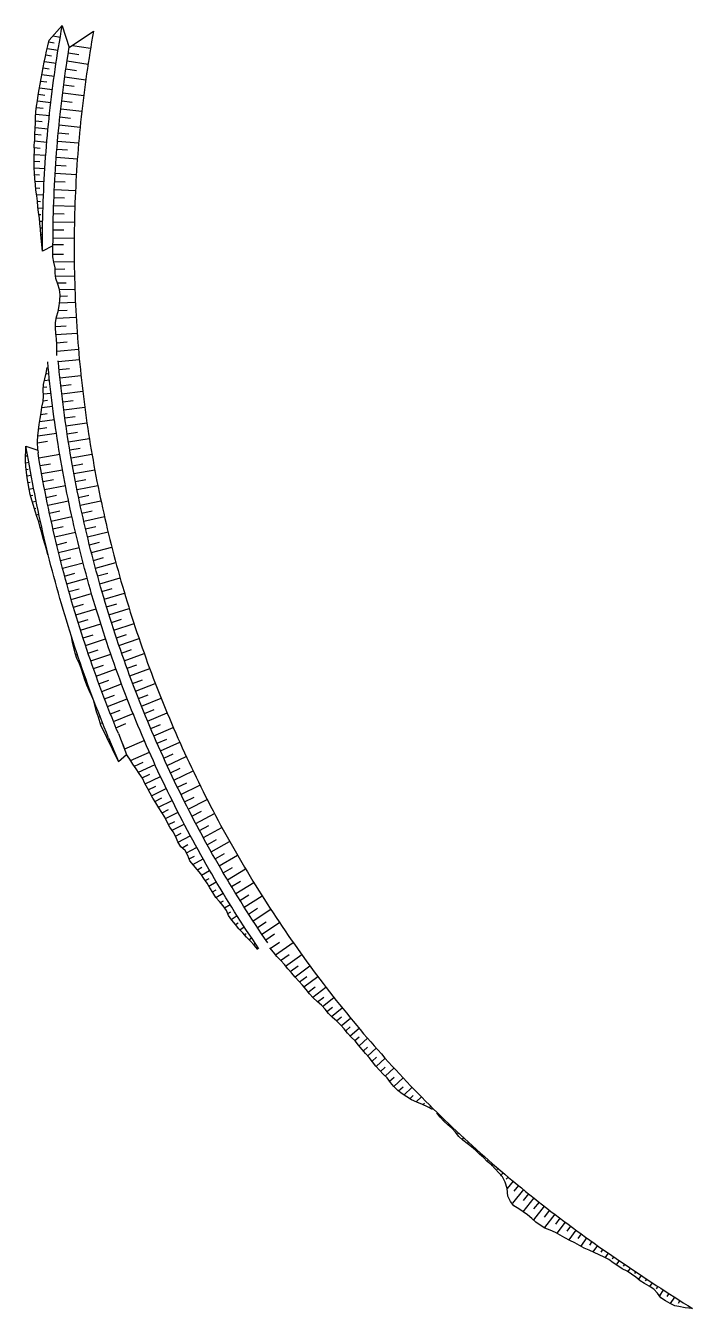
# Model space of a CAD drawing. Header units: metres. Extents: x 288738 to 324331, y 7399322 to 7465117.
# Drawn here: x 321218.5 to 321470.4, y 7403071.9 to 7403556.4 of the extents above; entities that cross this region are included whole.
import ezdxf

# ---------------------------------------------------------------- set-up
doc = ezdxf.new("R2010")
doc.units = ezdxf.units.M
doc.header["$LTSCALE"] = 10
for name, color, linetype in [('F-HZ-ATERRO-TALUDE', 110, 'Continuous'), ('F-HZ-PIANO-CORTE', 10, 'Continuous'), ('F-HZ-TALUDE', 2, 'Continuous')]:
    doc.layers.add(name, color=color, linetype=linetype)

msp = doc.modelspace()

# ---------------------------------------------------------------- linework, layer by layer
at = {"layer": 'F-HZ-ATERRO-TALUDE', "linetype": 'Continuous', "lineweight": -3}
for p, q in [((321376.628, 7403143.208), (321376.305, 7403142.874)), ((321378.429, 7403141.474), (321378.255, 7403141.292)), ((321380.242, 7403139.753), (321379.817, 7403139.303)), ((321382.062, 7403138.04), (321381.797, 7403137.756)), ((321383.894, 7403136.338), (321383.379, 7403135.781)), ((321385.733, 7403134.645), (321385.519, 7403134.411)), ((321387.583, 7403132.964), (321387.203, 7403132.543)), ((321389.441, 7403131.291), (321389.261, 7403131.089)), ((321391.309, 7403129.629), (321390.928, 7403129.198)), ((321393.185, 7403127.977), (321392.968, 7403127.729)), ((321395.071, 7403126.335), (321394.545, 7403125.728)), ((321396.965, 7403124.704), (321396.638, 7403124.322)), ((321398.868, 7403123.082), (321397.927, 7403121.971)), ((321400.779, 7403121.471), (321400.078, 7403120.634)), ((321402.701, 7403119.872), (321400.416, 7403117.114)), ((321406.568, 7403116.703), (321402.41, 7403111.573)), ((321404.631, 7403118.283), (321402.902, 7403116.173)), ((321408.515, 7403115.135), (321406.437, 7403112.544)), ((321410.468, 7403113.574), (321406.327, 7403108.356)), ((321414.4, 7403110.485), (321410.331, 7403105.251)), ((321412.432, 7403112.026), (321410.378, 7403109.412)), ((321416.379, 7403108.957), (321414.366, 7403106.342)), ((321418.362, 7403107.435), (321414.486, 7403102.35)), ((321420.355, 7403105.926), (321418.617, 7403103.623)), ((321422.353, 7403104.423), (321419.221, 7403100.233)), ((321424.36, 7403102.933), (321422.898, 7403100.959)), ((321426.371, 7403101.447), (321423.66, 7403097.752)), ((321428.392, 7403099.975), (321427.152, 7403098.27)), ((321430.415, 7403098.507), (321428.177, 7403095.4)), ((321432.449, 7403097.053), (321431.471, 7403095.683)), ((321434.485, 7403095.602), (321432.801, 7403093.223)), ((321436.53, 7403094.165), (321435.812, 7403093.141)), ((321438.578, 7403092.731), (321437.357, 7403090.975)), ((321440.635, 7403091.31), (321440.057, 7403090.472)), ((321442.693, 7403089.891), (321441.609, 7403088.306)), ((321444.761, 7403088.487), (321444.279, 7403087.776)), ((321446.83, 7403087.083), (321445.965, 7403085.799)), ((321448.909, 7403085.694), (321448.449, 7403085.006)), ((321450.988, 7403084.305), (321450.021, 7403082.848)), ((321453.076, 7403082.93), (321452.6, 7403082.208)), ((321455.164, 7403081.556), (321454.212, 7403080.1)), ((321457.261, 7403080.195), (321456.661, 7403079.271)), ((321459.358, 7403078.834), (321457.92, 7403076.603)), ((321461.464, 7403077.487), (321460.716, 7403076.318)), ((321463.57, 7403076.139), (321462.019, 7403073.7)), ((321465.683, 7403074.804), (321464.96, 7403073.658))]:
    msp.add_line(p, q, dxfattribs=at)
at = {"layer": 'F-HZ-PIANO-CORTE'}
for p, q in [((321228.918, 7403552.54), (321231.57, 7403552.086)), ((321226.679, 7403547.806), (321230.752, 7403547.153)), ((321227.265, 7403550.266), (321229.21, 7403549.943)), ((321234.636, 7403546.107), (321238.586, 7403545.477)), ((321236.23, 7403548.936), (321243.018, 7403547.808)), ((321225.595, 7403542.869), (321229.986, 7403542.212)), ((321226.102, 7403545.344), (321228.233, 7403545.014)), ((321234.165, 7403543.091), (321242.073, 7403541.883)), ((321224.6, 7403537.911), (321229.273, 7403537.263)), ((321225.075, 7403540.394), (321227.349, 7403540.066)), ((321233.282, 7403537.051), (321241.205, 7403535.946)), ((321233.714, 7403540.073), (321237.672, 7403539.494)), ((321223.705, 7403532.934), (321228.613, 7403532.307)), ((321224.143, 7403535.425), (321226.54, 7403535.105)), ((321232.871, 7403534.026), (321236.836, 7403533.5)), ((321222.918, 7403527.94), (321228.005, 7403527.344)), ((321223.292, 7403530.44), (321225.797, 7403530.133)), ((321232.107, 7403527.97), (321236.079, 7403527.495)), ((321232.478, 7403530.999), (321240.416, 7403529.999)), ((321222.291, 7403522.923), (321227.451, 7403522.375)), ((321222.552, 7403525.438), (321225.136, 7403525.149)), ((321231.423, 7403521.903), (321235.401, 7403521.481)), ((321231.754, 7403524.938), (321239.704, 7403524.041)), ((321222.08, 7403517.865), (321226.948, 7403517.4)), ((321222.189, 7403520.393), (321224.691, 7403520.141)), ((321231.11, 7403518.867), (321239.071, 7403518.074)), ((321221.866, 7403512.813), (321226.499, 7403512.421)), ((321221.956, 7403515.34), (321224.336, 7403515.126)), ((321230.545, 7403512.789), (321238.515, 7403512.1)), ((321230.818, 7403515.829), (321234.801, 7403515.458)), ((321221.756, 7403510.29), (321224.026, 7403510.109)), ((321221.761, 7403507.758), (321226.103, 7403507.436)), ((321230.293, 7403509.747), (321234.28, 7403509.429)), ((321221.716, 7403502.705), (321225.759, 7403502.448)), ((321221.722, 7403505.232), (321223.823, 7403505.087)), ((321229.847, 7403503.658), (321233.839, 7403503.392)), ((321230.06, 7403506.703), (321238.039, 7403506.119)), ((321221.862, 7403500.17), (321223.735, 7403500.062)), ((321222.089, 7403497.635), (321225.47, 7403497.457)), ((321229.482, 7403497.564), (321233.476, 7403497.351)), ((321229.654, 7403500.612), (321237.64, 7403500.133)), ((321222.334, 7403495.102), (321223.84, 7403495.031)), ((321229.329, 7403494.516), (321237.32, 7403494.141)), ((321222.601, 7403492.573), (321225.233, 7403492.462)), ((321222.973, 7403490.044), (321224.053, 7403490.004)), ((321229.083, 7403488.416), (321237.078, 7403488.146)), ((321229.196, 7403491.466), (321233.192, 7403491.305)), ((321223.191, 7403487.524), (321225.049, 7403487.466)), ((321223.479, 7403485.006), (321224.228, 7403484.986)), ((321228.989, 7403485.365), (321232.988, 7403485.256)), ((321223.798, 7403482.491), (321224.919, 7403482.467)), ((321224.04, 7403479.981), (321224.457, 7403479.974)), ((321228.863, 7403479.262), (321232.863, 7403479.205)), ((321228.917, 7403482.314), (321236.915, 7403482.148)), ((321224.279, 7403477.474), (321224.841, 7403477.468)), ((321228.818, 7403473.666), (321232.818, 7403473.658)), ((321228.831, 7403476.21), (321236.831, 7403476.149)), ((321228.697, 7403470.089), (321232.761, 7403470.112)), ((321229.154, 7403467.158), (321236.849, 7403467.249)), ((321229.592, 7403464.436), (321233.241, 7403464.5)), ((321229.789, 7403461.712), (321236.945, 7403461.881)), ((321230.507, 7403459.193), (321233.759, 7403459.288)), ((321231.252, 7403456.682), (321237.089, 7403456.883)), ((321231.541, 7403454.16), (321234.362, 7403454.272)), ((321231.303, 7403451.615), (321237.29, 7403451.887)), ((321230.096, 7403445.841), (321237.579, 7403446.273)), ((321230.811, 7403448.739), (321234.118, 7403448.909)), ((321229.8, 7403442.747), (321233.782, 7403443.003)), ((321229.936, 7403439.677), (321237.967, 7403440.247)), ((321230.202, 7403436.581), (321234.198, 7403436.891)), ((321230.324, 7403433.472), (321238.44, 7403434.157)), ((321230.825, 7403429.469), (321238.79, 7403430.21)), ((321226.191, 7403424.927), (321226.714, 7403424.981)), ((321231.118, 7403426.43), (321235.098, 7403426.827)), ((321225.622, 7403422.346), (321227.498, 7403422.548)), ((321231.43, 7403423.394), (321239.385, 7403424.24)), ((321231.764, 7403420.36), (321235.738, 7403420.809)), ((321225.188, 7403419.772), (321226.48, 7403419.917)), ((321225.19, 7403417.241), (321228.058, 7403417.579)), ((321232.115, 7403417.328), (321240.059, 7403418.278)), ((321224.581, 7403412.09), (321228.67, 7403412.617)), ((321225.078, 7403414.692), (321226.718, 7403414.895)), ((321232.489, 7403414.298), (321236.457, 7403414.799)), ((321232.88, 7403411.271), (321240.81, 7403412.325)), ((321223.794, 7403406.887), (321229.336, 7403407.661)), ((321224.233, 7403409.499), (321226.615, 7403409.819)), ((321233.293, 7403408.247), (321237.254, 7403408.8)), ((321233.724, 7403405.225), (321241.64, 7403406.383)), ((321223.125, 7403401.375), (321230.095, 7403402.429)), ((321223.395, 7403404.126), (321226.552, 7403404.585)), ((321234.176, 7403402.206), (321238.13, 7403402.811)), ((321222.961, 7403398.781), (321226.719, 7403399.37)), ((321234.647, 7403399.191), (321242.547, 7403400.452)), ((321235.139, 7403396.178), (321239.085, 7403396.835)), ((321218.532, 7403391.291), (321219.703, 7403391.491)), ((321218.623, 7403393.846), (321218.956, 7403393.901)), ((321223.474, 7403393.179), (321231.362, 7403394.509)), ((321235.649, 7403393.169), (321243.532, 7403394.533)), ((321218.727, 7403388.781), (321219.429, 7403388.904)), ((321219, 7403386.282), (321220.571, 7403386.567)), ((321223.991, 7403390.172), (321227.931, 7403390.862)), ((321224.527, 7403387.169), (321232.398, 7403388.599)), ((321236.18, 7403390.163), (321240.117, 7403390.871)), ((321236.73, 7403387.16), (321244.594, 7403388.628)), ((321219.348, 7403383.795), (321220.186, 7403383.952)), ((321219.846, 7403381.336), (321221.488, 7403381.652)), ((321225.082, 7403384.168), (321229.013, 7403384.909)), ((321225.657, 7403381.172), (321233.509, 7403382.703)), ((321237.3, 7403384.162), (321241.227, 7403384.921)), ((321237.89, 7403381.167), (321245.734, 7403382.737)), ((321220.325, 7403378.874), (321221.146, 7403379.036)), ((321221.022, 7403376.455), (321222.459, 7403376.747)), ((321226.249, 7403378.179), (321230.17, 7403378.97)), ((321226.863, 7403375.19), (321234.695, 7403376.822)), ((321238.498, 7403378.176), (321242.415, 7403378.987)), ((321239.127, 7403375.189), (321246.95, 7403376.862)), ((321221.756, 7403374.047), (321222.359, 7403374.173)), ((321222.552, 7403371.654), (321223.479, 7403371.852)), ((321227.494, 7403372.205), (321231.404, 7403373.046)), ((321239.775, 7403372.206), (321243.681, 7403373.068)), ((321223.326, 7403369.259), (321223.667, 7403369.334)), ((321223.989, 7403366.842), (321224.549, 7403366.968)), ((321228.145, 7403369.225), (321235.955, 7403370.956)), ((321228.814, 7403366.248), (321232.714, 7403367.138)), ((321240.443, 7403369.228), (321248.244, 7403371.003)), ((321241.13, 7403366.254), (321245.024, 7403367.167)), ((321224.732, 7403364.445), (321224.918, 7403364.488)), ((321225.332, 7403362.016), (321225.672, 7403362.096)), ((321229.503, 7403363.276), (321237.291, 7403365.106)), ((321241.837, 7403363.284), (321249.614, 7403365.162)), ((321226.028, 7403359.61), (321226.14, 7403359.637)), ((321226.725, 7403357.206), (321226.844, 7403357.235)), ((321230.211, 7403360.308), (321234.099, 7403361.248)), ((321230.937, 7403357.344), (321238.701, 7403359.274)), ((321242.562, 7403360.319), (321246.444, 7403361.283)), ((321243.309, 7403357.36), (321251.06, 7403359.339)), ((321231.683, 7403354.386), (321235.559, 7403355.376)), ((321232.446, 7403351.432), (321240.185, 7403353.461)), ((321244.073, 7403354.404), (321247.942, 7403355.419)), ((321244.858, 7403351.455), (321252.582, 7403353.535)), ((321233.23, 7403348.483), (321237.093, 7403349.522)), ((321234.032, 7403345.54), (321241.744, 7403347.667)), ((321245.66, 7403348.51), (321249.516, 7403349.575)), ((321246.484, 7403345.571), (321254.181, 7403347.752)), ((321234.853, 7403342.601), (321238.702, 7403343.689)), ((321247.325, 7403342.636), (321251.167, 7403343.752)), ((321235.692, 7403339.668), (321243.377, 7403341.893)), ((321236.55, 7403336.74), (321240.385, 7403337.877)), ((321248.187, 7403339.708), (321255.855, 7403341.99)), ((321249.067, 7403336.785), (321252.893, 7403337.952)), ((321237.427, 7403333.818), (321245.083, 7403336.141)), ((321249.967, 7403333.869), (321257.604, 7403336.251)), ((321238.322, 7403330.901), (321242.142, 7403332.087)), ((321239.237, 7403327.99), (321246.862, 7403330.411)), ((321250.885, 7403330.958), (321254.696, 7403332.174)), ((321251.823, 7403328.053), (321259.428, 7403330.535)), ((321236.168, 7403323.496), (321236.449, 7403323.587)), ((321240.169, 7403325.085), (321243.973, 7403326.32)), ((321241.12, 7403322.186), (321248.714, 7403324.704)), ((321252.779, 7403325.154), (321256.574, 7403326.42)), ((321253.755, 7403322.262), (321261.327, 7403324.844)), ((321236.75, 7403321.053), (321236.99, 7403321.132)), ((321237.412, 7403318.635), (321238.021, 7403318.84)), ((321242.09, 7403319.293), (321245.878, 7403320.576)), ((321243.078, 7403316.406), (321250.638, 7403319.021)), ((321254.749, 7403319.376), (321258.527, 7403320.692)), ((321255.762, 7403316.497), (321263.3, 7403319.177)), ((321238.326, 7403316.302), (321238.576, 7403316.388)), ((321239.322, 7403313.999), (321239.641, 7403314.11)), ((321244.084, 7403313.526), (321247.856, 7403314.858)), ((321256.795, 7403313.624), (321260.555, 7403314.989)), ((321257.845, 7403310.758), (321265.347, 7403313.537)), ((321240.094, 7403311.619), (321240.282, 7403311.685)), ((321240.868, 7403309.238), (321241.309, 7403309.397)), ((321245.108, 7403310.652), (321252.635, 7403313.363)), ((321246.152, 7403307.785), (321249.907, 7403309.165)), ((321258.916, 7403307.9), (321262.657, 7403309.314)), ((321241.773, 7403306.904), (321241.967, 7403306.975)), ((321242.75, 7403304.598), (321243.028, 7403304.701)), ((321247.213, 7403304.924), (321254.704, 7403307.731)), ((321260.003, 7403305.048), (321267.468, 7403307.925)), ((321243.818, 7403302.327), (321243.861, 7403302.344)), ((321244.604, 7403299.951), (321244.794, 7403300.024)), ((321248.293, 7403302.071), (321252.03, 7403303.498)), ((321249.391, 7403299.224), (321256.846, 7403302.126)), ((321261.111, 7403302.204), (321264.834, 7403303.667)), ((321262.236, 7403299.366), (321269.662, 7403302.34)), ((321245.161, 7403297.484), (321245.428, 7403297.588)), ((321245.988, 7403295.119), (321246.608, 7403295.364)), ((321250.507, 7403296.385), (321254.225, 7403297.859)), ((321251.641, 7403293.552), (321259.058, 7403296.549)), ((321263.381, 7403296.537), (321267.084, 7403298.048)), ((321264.543, 7403293.714), (321271.93, 7403296.785)), ((321247.166, 7403292.894), (321247.35, 7403292.968)), ((321252.599, 7403291.197), (321256.3, 7403292.716)), ((321265.725, 7403290.9), (321269.408, 7403292.46)), ((321266.924, 7403288.093), (321274.27, 7403291.261)), ((321256.012, 7403283.09), (321255.174, 7403285.042)), ((321255.952, 7403283.23), (321263.298, 7403286.399)), ((321268.142, 7403285.294), (321271.805, 7403286.902)), ((321269.378, 7403282.503), (321276.682, 7403285.767)), ((321252.34, 7403281.504), (321251.495, 7403283.473)), ((321258.119, 7403278.837), (321265.227, 7403281.991)), ((321270.633, 7403279.72), (321274.274, 7403281.376)), ((321271.905, 7403276.946), (321279.166, 7403280.305)), ((321259.579, 7403276.602), (321262.932, 7403278.113)), ((321261.067, 7403274.386), (321267.358, 7403277.261)), ((321273.196, 7403274.18), (321276.815, 7403275.883)), ((321274.505, 7403271.423), (321281.721, 7403274.877)), ((321262.489, 7403272.249), (321265.446, 7403273.619)), ((321263.588, 7403269.965), (321269.46, 7403272.724)), ((321275.831, 7403268.674), (321279.428, 7403270.424)), ((321264.794, 7403267.732), (321267.662, 7403269.098)), ((321266.021, 7403265.511), (321271.611, 7403268.211)), ((321277.177, 7403265.934), (321284.347, 7403269.482)), ((321278.539, 7403263.202), (321282.112, 7403265)), ((321267.292, 7403263.313), (321269.998, 7403264.638)), ((321268.673, 7403261.171), (321273.809, 7403263.72)), ((321270.081, 7403259.047), (321272.503, 7403260.265)), ((321279.92, 7403260.48), (321287.043, 7403264.122)), ((321271.35, 7403256.856), (321276.055, 7403259.253)), ((321272.452, 7403254.579), (321274.824, 7403255.804)), ((321281.318, 7403257.767), (321284.867, 7403259.611)), ((321282.735, 7403255.063), (321289.809, 7403258.798)), ((321273.807, 7403252.435), (321278.349, 7403254.81)), ((321275.048, 7403250.232), (321277.281, 7403251.415)), ((321284.168, 7403252.368), (321287.693, 7403254.258)), ((321285.62, 7403249.683), (321292.645, 7403253.51)), ((321276.109, 7403247.934), (321280.689, 7403250.391)), ((321277.571, 7403245.852), (321279.724, 7403247.022)), ((321279.275, 7403243.906), (321283.077, 7403245.999)), ((321287.088, 7403247.007), (321290.588, 7403248.944)), ((321288.576, 7403244.342), (321295.55, 7403248.26)), ((321280.312, 7403241.596), (321282.3, 7403242.704)), ((321281.679, 7403239.468), (321285.511, 7403241.631)), ((321290.079, 7403241.685), (321293.553, 7403243.667)), ((321291.601, 7403239.039), (321298.523, 7403243.049)), ((321283.408, 7403237.55), (321285.076, 7403238.503)), ((321284.949, 7403235.53), (321287.991, 7403237.29)), ((321293.139, 7403236.403), (321296.587, 7403238.43)), ((321294.695, 7403233.777), (321301.564, 7403237.877)), ((321286.371, 7403233.444), (321287.81, 7403234.287)), ((321287.697, 7403231.303), (321290.518, 7403232.975)), ((321296.268, 7403231.161), (321299.689, 7403233.233)), ((321297.858, 7403228.555), (321304.673, 7403232.745)), ((321289.025, 7403229.164), (321290.412, 7403229.996)), ((321290.39, 7403227.048), (321293.089, 7403228.687)), ((321299.465, 7403225.96), (321302.859, 7403228.077)), ((321301.089, 7403223.376), (321307.849, 7403227.654)), ((321292.049, 7403225.114), (321293.221, 7403225.834)), ((321293.644, 7403223.144), (321295.708, 7403224.427)), ((321294.874, 7403220.949), (321295.954, 7403221.628)), ((321302.73, 7403220.802), (321306.096, 7403222.964)), ((321304.388, 7403218.239), (321311.091, 7403222.606)), ((321296.179, 7403218.8), (321298.37, 7403220.195)), ((321297.784, 7403216.844), (321298.751, 7403217.467)), ((321306.062, 7403215.687), (321309.4, 7403217.892)), ((321307.753, 7403213.146), (321314.398, 7403217.6)), ((321299.398, 7403214.897), (321301.078, 7403215.992)), ((321301.089, 7403213.005), (321301.769, 7403213.453)), ((321302.787, 7403211.122), (321303.83, 7403211.818)), ((321309.176, 7403211.037), (321312.486, 7403213.282)), ((321304.566, 7403209.298), (321304.894, 7403209.52)), ((321310.914, 7403207.808), (321314.366, 7403210.189)), ((321312.903, 7403205.416), (321319.556, 7403210.07)), ((321314.828, 7403203.275), (321318, 7403205.524)), ((321316.72, 7403201.117), (321322.805, 7403205.486)), ((321318.462, 7403199.083), (321321.403, 7403201.219)), ((321320.249, 7403197.084), (321325.893, 7403201.235)), ((321321.943, 7403195.181), (321324.662, 7403197.203)), ((321323.642, 7403193.284), (321328.878, 7403197.224)), ((321325.253, 7403191.323), (321327.82, 7403193.277)), ((321326.926, 7403189.412), (321331.905, 7403193.245)), ((321328.728, 7403187.603), (321331.082, 7403189.435)), ((321330.682, 7403185.919), (321334.977, 7403189.299)), ((321332.325, 7403183.992), (321334.427, 7403185.666)), ((321334.031, 7403182.119), (321338.091, 7403185.387)), ((321335.978, 7403180.444), (321337.821, 7403181.944)), ((321337.728, 7403178.613), (321341.248, 7403181.51)), ((321339.392, 7403176.712), (321341.117, 7403178.148)), ((321341.031, 7403174.793), (321344.447, 7403177.667)), ((321342.806, 7403172.988), (321344.434, 7403174.373)), ((321344.45, 7403171.074), (321347.687, 7403173.859)), ((321346.067, 7403169.136), (321347.695, 7403170.553)), ((321347.724, 7403167.233), (321350.969, 7403170.087)), ((321349.34, 7403165.293), (321350.982, 7403166.754)), ((321350.856, 7403163.262), (321354.291, 7403166.351)), ((321352.549, 7403161.388), (321354.259, 7403162.943)), ((321354.323, 7403159.589), (321357.655, 7403162.652)), ((321355.973, 7403157.676), (321357.663, 7403159.246)), ((321357.559, 7403155.701), (321361.058, 7403158.988)), ((321359.397, 7403153.962), (321361.086, 7403155.567)), ((321361.425, 7403152.409), (321364.502, 7403155.364)), ((321363.646, 7403151.048), (321364.942, 7403152.307)), ((321366.006, 7403149.834), (321367.984, 7403151.776)), ((321368.572, 7403148.836), (321369.156, 7403149.416)), ((321370.964, 7403147.683), (321371.506, 7403148.227))]:
    msp.add_line(p, q, dxfattribs=at)
at = {"layer": 'F-HZ-TALUDE'}
msp.add_line((321232.323, 7403556.366), (321234.955, 7403548.081), dxfattribs=at)
at = {"layer": 'F-HZ-TALUDE', "linetype": 'Continuous', "lineweight": 30}
for points in [[(321224.82, 7403471.191), (321224.284, 7403477.417), (321224.083, 7403479.513), (321223.89, 7403481.61), (321223.671, 7403483.709), (321223.359, 7403485.814), (321223.152, 7403487.919), (321222.976, 7403490.025), (321222.658, 7403492.139), (321222.382, 7403494.254), (321222.262, 7403496.365), (321221.973, 7403498.488), (321221.834, 7403500.605), (321221.715, 7403502.723), (321221.714, 7403504.836), (321221.755, 7403506.946), (321221.771, 7403509.06), (321221.746, 7403511.178), (321221.901, 7403513.283), (321221.957, 7403515.397), (321222.061, 7403517.507), (321222.173, 7403519.618), (321222.217, 7403521.736), (321222.348, 7403523.846), (321222.616, 7403525.942), (321222.932, 7403528.033), (321223.24, 7403530.123), (321223.582, 7403532.208), (321223.935, 7403534.292), (321224.317, 7403536.371), (321224.699, 7403538.449), (321225.1, 7403540.523), (321225.542, 7403542.591), (321225.942, 7403544.663), (321226.426, 7403546.722), (321226.905, 7403548.78), (321227.402, 7403550.833), (321232.325, 7403556.373)], [(321224.817, 7403473.233), (321224.824, 7403475.322), (321224.84, 7403477.412), (321224.866, 7403479.501), (321224.901, 7403481.59), (321224.945, 7403483.68), (321224.998, 7403485.768), (321225.061, 7403487.857), (321225.133, 7403489.945), (321225.215, 7403492.033), (321225.305, 7403494.121), (321225.405, 7403496.208), (321225.514, 7403498.295), (321225.633, 7403500.381), (321225.761, 7403502.466), (321225.898, 7403504.552), (321226.044, 7403506.636), (321226.199, 7403508.72), (321226.364, 7403510.803), (321226.538, 7403512.885), (321226.721, 7403514.967), (321226.914, 7403517.047), (321227.116, 7403519.127), (321227.327, 7403521.206), (321227.547, 7403523.284), (321227.777, 7403525.361), (321228.015, 7403527.436), (321228.263, 7403529.511), (321228.52, 7403531.585), (321228.787, 7403533.657), (321229.062, 7403535.729), (321229.347, 7403537.799), (321229.641, 7403539.867), (321229.944, 7403541.935), (321230.257, 7403544.001), (321230.578, 7403546.066), (321230.909, 7403548.129), (321231.249, 7403550.191), (321231.598, 7403552.251), (321231.956, 7403554.309), (321232.323, 7403556.366), (321232.325, 7403556.373)], [(321244.133, 7403554.237), (321244.132, 7403554.231), (321243.774, 7403552.226), (321243.425, 7403550.22), (321243.085, 7403548.212), (321242.753, 7403546.203), (321242.431, 7403544.193), (321242.118, 7403542.181), (321241.813, 7403540.167), (321241.518, 7403538.153), (321241.231, 7403536.137), (321240.954, 7403534.12), (321240.685, 7403532.101), (321240.426, 7403530.082), (321240.175, 7403528.061), (321239.934, 7403526.039), (321239.701, 7403524.016), (321239.477, 7403521.992), (321239.263, 7403519.967), (321239.057, 7403517.942), (321238.86, 7403515.915), (321238.673, 7403513.887), (321238.494, 7403511.859), (321238.325, 7403509.83), (321238.164, 7403507.8), (321238.012, 7403505.769), (321237.87, 7403503.738), (321237.736, 7403501.706), (321237.612, 7403499.674), (321237.497, 7403497.641), (321237.39, 7403495.608), (321237.293, 7403493.574), (321237.204, 7403491.539), (321237.125, 7403489.505), (321237.055, 7403487.47), (321236.994, 7403485.434), (321236.942, 7403483.399), (321236.899, 7403481.363), (321236.864, 7403479.327), (321236.84, 7403477.291), (321236.824, 7403475.255), (321236.817, 7403473.219), (321236.819, 7403471.183), (321236.83, 7403469.146), (321236.85, 7403467.11), (321236.88, 7403465.074), (321236.918, 7403463.039), (321236.965, 7403461.003), (321237.022, 7403458.967), (321237.087, 7403456.932), (321237.162, 7403454.897), (321237.245, 7403452.863), (321237.338, 7403450.829), (321237.44, 7403448.795), (321237.55, 7403446.762), (321237.67, 7403444.729), (321237.799, 7403442.697), (321237.937, 7403440.666), (321238.083, 7403438.635), (321238.239, 7403436.604), (321238.404, 7403434.575), (321238.578, 7403432.546), (321238.761, 7403430.518), (321238.953, 7403428.491), (321239.154, 7403426.465), (321239.364, 7403424.439), (321239.583, 7403422.415), (321239.811, 7403420.392), (321240.048, 7403418.369), (321240.293, 7403416.348), (321240.548, 7403414.328), (321240.812, 7403412.309), (321241.085, 7403410.291), (321241.367, 7403408.274), (321241.658, 7403406.259), (321241.957, 7403404.245), (321242.266, 7403402.232), (321242.583, 7403400.221), (321242.91, 7403398.211), (321243.245, 7403396.203), (321243.59, 7403394.196), (321243.943, 7403392.19), (321244.305, 7403390.187), (321244.676, 7403388.185), (321245.057, 7403386.184), (321245.445, 7403384.185), (321245.843, 7403382.188), (321246.25, 7403380.193), (321246.665, 7403378.2), (321247.09, 7403376.208), (321247.523, 7403374.219), (321247.965, 7403372.231), (321248.416, 7403370.245), (321248.876, 7403368.262), (321249.344, 7403366.28), (321249.821, 7403364.301), (321250.307, 7403362.323), (321250.802, 7403360.348), (321251.306, 7403358.375), (321251.818, 7403356.405), (321252.34, 7403354.436), (321252.87, 7403352.47), (321253.408, 7403350.507), (321253.956, 7403348.545), (321254.512, 7403346.587), (321255.076, 7403344.63), (321255.65, 7403342.676), (321256.232, 7403340.725), (321256.823, 7403338.777), (321257.422, 7403336.831), (321258.03, 7403334.887), (321258.647, 7403332.947), (321259.273, 7403331.009), (321259.907, 7403329.074), (321260.549, 7403327.142), (321261.2, 7403325.213), (321261.86, 7403323.286), (321262.528, 7403321.363), (321263.205, 7403319.442), (321263.89, 7403317.525), (321264.584, 7403315.611), (321265.287, 7403313.699), (321265.998, 7403311.791), (321266.717, 7403309.886), (321267.445, 7403307.985), (321268.181, 7403306.086), (321268.925, 7403304.191), (321269.679, 7403302.299), (321270.44, 7403300.411), (321271.21, 7403298.526), (321271.988, 7403296.644), (321272.775, 7403294.766), (321273.57, 7403292.891), (321274.373, 7403291.02), (321275.184, 7403289.153), (321276.004, 7403287.289), (321276.832, 7403285.429), (321277.669, 7403283.572), (321278.513, 7403281.719), (321279.366, 7403279.87), (321280.227, 7403278.025), (321281.097, 7403276.184), (321281.974, 7403274.346), (321282.86, 7403272.513), (321283.753, 7403270.683), (321284.655, 7403268.858), (321285.565, 7403267.036), (321286.483, 7403265.218), (321287.409, 7403263.405), (321288.343, 7403261.596), (321289.286, 7403259.791), (321290.236, 7403257.99), (321291.194, 7403256.193), (321292.16, 7403254.401), (321293.134, 7403252.613), (321294.116, 7403250.829), (321295.106, 7403249.05), (321296.104, 7403247.275), (321297.11, 7403245.504), (321298.124, 7403243.738), (321299.145, 7403241.977), (321300.174, 7403240.22), (321301.211, 7403238.467), (321302.256, 7403236.72), (321303.309, 7403234.977), (321304.369, 7403233.238), (321305.437, 7403231.505), (321306.513, 7403229.776), (321307.596, 7403228.052), (321308.688, 7403226.333), (321309.786, 7403224.618), (321310.893, 7403222.909), (321312.007, 7403221.204), (321313.128, 7403219.505), (321314.257, 7403217.81), (321315.394, 7403216.121), (321316.538, 7403214.436), (321317.689, 7403212.757), (321318.848, 7403211.083), (321320.014, 7403209.414), (321321.188, 7403207.75), (321322.369, 7403206.091), (321323.558, 7403204.438), (321324.754, 7403202.79), (321325.957, 7403201.147), (321327.167, 7403199.51), (321328.385, 7403197.878), (321329.61, 7403196.251), (321330.842, 7403194.63), (321332.082, 7403193.015), (321333.328, 7403191.405), (321334.582, 7403189.8), (321335.843, 7403188.201), (321337.111, 7403186.608), (321338.386, 7403185.02), (321339.668, 7403183.439), (321340.957, 7403181.862), (321342.253, 7403180.292), (321343.556, 7403178.727), (321344.866, 7403177.168), (321346.183, 7403175.615), (321347.507, 7403174.068), (321348.837, 7403172.527), (321350.175, 7403170.991), (321351.519, 7403169.462), (321352.87, 7403167.938), (321354.228, 7403166.421), (321355.592, 7403164.91), (321356.963, 7403163.404), (321358.341, 7403161.905), (321359.726, 7403160.412), (321361.117, 7403158.925), (321362.515, 7403157.445), (321363.919, 7403155.97), (321365.33, 7403154.502), (321366.748, 7403153.04), (321368.171, 7403151.585), (321369.602, 7403150.135), (321371.039, 7403148.692), (321372.482, 7403147.256), (321373.931, 7403145.826), (321375.387, 7403144.402), (321376.849, 7403142.985), (321378.318, 7403141.575), (321379.793, 7403140.171), (321381.273, 7403138.773), (321382.761, 7403137.382), (321384.254, 7403135.998), (321385.753, 7403134.62), (321387.259, 7403133.25), (321388.771, 7403131.885), (321390.288, 7403130.528), (321391.812, 7403129.177), (321393.342, 7403127.833), (321394.877, 7403126.496), (321396.419, 7403125.166), (321397.966, 7403123.842), (321399.52, 7403122.526), (321401.079, 7403121.216), (321402.644, 7403119.914), (321404.214, 7403118.618), (321405.789, 7403117.33), (321407.37, 7403116.049), (321408.956, 7403114.774), (321410.547, 7403113.507), (321412.142, 7403112.246), (321413.743, 7403110.993), (321415.348, 7403109.746), (321416.957, 7403108.505), (321418.571, 7403107.272), (321420.19, 7403106.044), (321421.813, 7403104.823), (321423.44, 7403103.609), (321425.071, 7403102.401), (321426.706, 7403101.199), (321428.345, 7403100.003), (321429.988, 7403098.813), (321431.635, 7403097.629), (321433.285, 7403096.451), (321434.939, 7403095.279), (321436.597, 7403094.113), (321438.257, 7403092.952), (321439.922, 7403091.797), (321441.589, 7403090.647), (321443.26, 7403089.503), (321444.934, 7403088.364), (321446.611, 7403087.23), (321448.291, 7403086.102), (321449.973, 7403084.978), (321451.659, 7403083.86), (321453.347, 7403082.747), (321455.038, 7403081.638), (321456.731, 7403080.534), (321458.427, 7403079.435), (321460.126, 7403078.34), (321461.827, 7403077.25), (321463.53, 7403076.164), (321465.235, 7403075.083), (321466.942, 7403074.006), (321468.652, 7403072.933), (321470.363, 7403071.864)], [(321228.817, 7403473.228), (321228.824, 7403475.3), (321228.84, 7403477.372), (321228.865, 7403479.443), (321228.9, 7403481.515), (321228.944, 7403483.586), (321228.997, 7403485.657), (321229.059, 7403487.728), (321229.131, 7403489.798), (321229.211, 7403491.869), (321229.301, 7403493.938), (321229.4, 7403496.008), (321229.508, 7403498.077), (321229.626, 7403500.145), (321229.752, 7403502.213), (321229.888, 7403504.28), (321230.033, 7403506.347), (321230.188, 7403508.413), (321230.351, 7403510.478), (321230.523, 7403512.543), (321230.705, 7403514.607), (321230.896, 7403516.67), (321231.096, 7403518.732), (321231.305, 7403520.793), (321231.524, 7403522.853), (321231.751, 7403524.912), (321231.988, 7403526.971), (321232.234, 7403529.028), (321232.489, 7403531.084), (321232.753, 7403533.139), (321233.026, 7403535.192), (321233.309, 7403537.245), (321233.6, 7403539.296), (321233.901, 7403541.346), (321234.21, 7403543.394), (321234.529, 7403545.441), (321234.857, 7403547.487), (321234.955, 7403548.081)], [(321230.3, 7403431.818), (321230.33, 7403433.901), (321230.248, 7403435.973), (321230.092, 7403438.039), (321229.895, 7403440.102), (321229.796, 7403442.172), (321229.811, 7403444.249), (321230.186, 7403446.345), (321230.755, 7403448.446), (321231.152, 7403450.533), (321231.442, 7403452.612), (321231.574, 7403454.68), (321231.244, 7403456.731), (321230.652, 7403458.777), (321229.939, 7403460.824), (321229.59, 7403462.884), (321229.593, 7403464.953), (321229.181, 7403467.017), (321228.792, 7403469.084), (321228.817, 7403473.228)], [(321309.93, 7403209.927), (321308.766, 7403211.641), (321307.609, 7403213.36), (321306.461, 7403215.084), (321305.319, 7403216.813), (321304.186, 7403218.547), (321303.06, 7403220.287), (321301.943, 7403222.031), (321300.832, 7403223.78), (321299.73, 7403225.534), (321298.636, 7403227.293), (321297.549, 7403229.057), (321296.47, 7403230.826), (321295.399, 7403232.599), (321294.336, 7403234.378), (321293.281, 7403236.161), (321292.233, 7403237.948), (321291.194, 7403239.74), (321290.163, 7403241.537), (321289.139, 7403243.339), (321288.124, 7403245.144), (321287.117, 7403246.955), (321286.118, 7403248.77), (321285.127, 7403250.589), (321284.144, 7403252.413), (321283.169, 7403254.241), (321282.202, 7403256.073), (321281.243, 7403257.91), (321280.293, 7403259.751), (321279.35, 7403261.596), (321278.416, 7403263.445), (321277.49, 7403265.298), (321276.573, 7403267.156), (321275.664, 7403269.017), (321274.762, 7403270.883), (321273.87, 7403272.752), (321272.985, 7403274.626), (321272.109, 7403276.503), (321271.241, 7403278.385), (321270.382, 7403280.27), (321269.531, 7403282.159), (321268.689, 7403284.051), (321267.854, 7403285.948), (321267.029, 7403287.848), (321266.211, 7403289.752), (321265.403, 7403291.659), (321264.602, 7403293.57), (321263.81, 7403295.484), (321263.027, 7403297.402), (321262.252, 7403299.324), (321261.486, 7403301.249), (321260.729, 7403303.177), (321259.979, 7403305.109), (321259.239, 7403307.044), (321258.507, 7403308.982), (321257.784, 7403310.923), (321257.069, 7403312.868), (321256.363, 7403314.816), (321255.666, 7403316.766), (321254.977, 7403318.72), (321254.297, 7403320.677), (321253.626, 7403322.637), (321252.964, 7403324.6), (321252.31, 7403326.566), (321251.665, 7403328.535), (321251.028, 7403330.507), (321250.401, 7403332.481), (321249.782, 7403334.458), (321249.172, 7403336.438), (321248.571, 7403338.421), (321247.979, 7403340.406), (321247.395, 7403342.394), (321246.821, 7403344.385), (321246.255, 7403346.378), (321245.698, 7403348.373), (321245.15, 7403350.371), (321244.611, 7403352.371), (321244.08, 7403354.374), (321243.559, 7403356.379), (321243.047, 7403358.387), (321242.543, 7403360.396), (321242.048, 7403362.408), (321241.563, 7403364.422), (321241.086, 7403366.438), (321240.618, 7403368.457), (321240.16, 7403370.477), (321239.71, 7403372.499), (321239.269, 7403374.524), (321238.837, 7403376.55), (321238.415, 7403378.578), (321238.001, 7403380.608), (321237.596, 7403382.64), (321237.2, 7403384.674), (321236.814, 7403386.709), (321236.436, 7403388.746), (321236.068, 7403390.785), (321235.708, 7403392.825), (321235.358, 7403394.867), (321235.016, 7403396.911), (321234.684, 7403398.955), (321234.361, 7403401.002), (321234.047, 7403403.05), (321233.742, 7403405.099), (321233.446, 7403407.149), (321233.16, 7403409.201), (321232.882, 7403411.254), (321232.613, 7403413.309), (321232.354, 7403415.364), (321232.104, 7403417.421), (321231.863, 7403419.478), (321231.631, 7403421.537), (321231.408, 7403423.597), (321231.195, 7403425.658), (321230.99, 7403427.719), (321230.795, 7403429.782)], [(321223.076, 7403396.07), (321223.007, 7403399.235), (321223.126, 7403401.4), (321223.334, 7403403.574), (321223.574, 7403405.748), (321223.997, 7403407.942), (321224.327, 7403410.117), (321224.606, 7403412.28), (321225.063, 7403414.461), (321225.205, 7403416.597), (321225.153, 7403418.708), (321225.222, 7403420.83), (321225.794, 7403423.002), (321226.238, 7403425.155), (321226.593, 7403427.293)], [(321306.626, 7403207.672), (321305.452, 7403209.401), (321304.285, 7403211.134), (321303.127, 7403212.873), (321301.976, 7403214.617), (321300.833, 7403216.367), (321299.698, 7403218.121), (321298.57, 7403219.88), (321297.45, 7403221.644), (321296.339, 7403223.414), (321295.235, 7403225.188), (321294.139, 7403226.967), (321293.05, 7403228.751), (321291.97, 7403230.539), (321290.898, 7403232.333), (321289.834, 7403234.131), (321288.778, 7403235.934), (321287.729, 7403237.741), (321286.689, 7403239.554), (321285.657, 7403241.371), (321284.633, 7403243.192), (321283.617, 7403245.018), (321282.609, 7403246.848), (321281.61, 7403248.683), (321280.618, 7403250.523), (321279.635, 7403252.366), (321278.66, 7403254.214), (321277.693, 7403256.067), (321276.734, 7403257.923), (321275.784, 7403259.784), (321274.842, 7403261.649), (321273.908, 7403263.519), (321272.983, 7403265.392), (321272.066, 7403267.27), (321271.157, 7403269.151), (321270.256, 7403271.037), (321269.364, 7403272.926), (321268.481, 7403274.82), (321267.606, 7403276.717), (321266.739, 7403278.619), (321265.881, 7403280.524), (321265.031, 7403282.433), (321264.189, 7403284.345), (321263.357, 7403286.262), (321262.532, 7403288.182), (321261.717, 7403290.106), (321260.909, 7403292.033), (321260.111, 7403293.964), (321259.321, 7403295.898), (321258.539, 7403297.836), (321257.767, 7403299.778), (321257.002, 7403301.722), (321256.247, 7403303.671), (321255.5, 7403305.622), (321254.762, 7403307.577), (321254.032, 7403309.535), (321253.312, 7403311.496), (321252.6, 7403313.461), (321251.896, 7403315.428), (321251.202, 7403317.399), (321250.516, 7403319.373), (321249.839, 7403321.35), (321249.171, 7403323.33), (321248.511, 7403325.312), (321247.861, 7403327.298), (321247.219, 7403329.287), (321246.586, 7403331.278), (321245.962, 7403333.272), (321245.347, 7403335.269), (321244.741, 7403337.269), (321244.143, 7403339.271), (321243.555, 7403341.276), (321242.975, 7403343.284), (321242.404, 7403345.294), (321241.843, 7403347.306), (321241.29, 7403349.322), (321240.746, 7403351.339), (321240.211, 7403353.359), (321239.686, 7403355.381), (321239.169, 7403357.406), (321238.661, 7403359.433), (321238.162, 7403361.462), (321237.672, 7403363.493), (321237.191, 7403365.527), (321236.72, 7403367.562), (321236.257, 7403369.6), (321235.803, 7403371.64), (321235.359, 7403373.681), (321234.923, 7403375.725), (321234.497, 7403377.771), (321234.08, 7403379.818), (321233.671, 7403381.867), (321233.272, 7403383.918), (321232.882, 7403385.971), (321232.502, 7403388.026), (321232.13, 7403390.082), (321231.767, 7403392.14), (321231.414, 7403394.199), (321231.07, 7403396.26), (321230.735, 7403398.323), (321230.409, 7403400.387), (321230.092, 7403402.452), (321229.784, 7403404.519), (321229.486, 7403406.587), (321229.197, 7403408.657), (321228.917, 7403410.727), (321228.646, 7403412.799), (321228.385, 7403414.872), (321228.132, 7403416.947), (321227.889, 7403419.022), (321227.655, 7403421.098), (321227.43, 7403423.176), (321227.215, 7403425.254), (321227.009, 7403427.333), (321226.812, 7403429.414)], [(321226.919, 7403356.519), (321226.335, 7403358.582), (321225.721, 7403360.64), (321225.137, 7403362.705), (321224.651, 7403364.794), (321223.989, 7403366.843), (321223.435, 7403368.918), (321222.776, 7403370.971), (321222.103, 7403373.023), (321221.409, 7403375.073), (321220.828, 7403377.148), (321220.224, 7403379.22), (321219.846, 7403381.337), (321219.401, 7403383.441), (321219.081, 7403385.569), (321218.838, 7403387.71), (321218.616, 7403389.853), (321218.49, 7403392.011), (321218.501, 7403397.573)], [(321249.831, 7403287.422), (321249.012, 7403289.402), (321248.201, 7403291.386), (321247.4, 7403293.373), (321246.608, 7403295.364), (321245.824, 7403297.359), (321245.049, 7403299.357), (321244.283, 7403301.358), (321243.526, 7403303.363), (321242.778, 7403305.371), (321242.039, 7403307.382), (321241.309, 7403309.397), (321240.587, 7403311.415), (321239.875, 7403313.436), (321239.172, 7403315.46), (321238.478, 7403317.487), (321237.792, 7403319.518), (321237.116, 7403321.551), (321236.449, 7403323.587), (321235.791, 7403325.627), (321235.142, 7403327.669), (321234.502, 7403329.714), (321233.871, 7403331.762), (321233.249, 7403333.812), (321232.637, 7403335.866), (321232.033, 7403337.922), (321231.439, 7403339.981), (321230.853, 7403342.042), (321230.277, 7403344.106), (321229.71, 7403346.173), (321229.153, 7403348.242), (321228.604, 7403350.313), (321228.065, 7403352.387), (321227.535, 7403354.464), (321227.014, 7403356.542), (321226.503, 7403358.623), (321226, 7403360.706), (321225.507, 7403362.792), (321225.023, 7403364.879), (321224.549, 7403366.969), (321224.084, 7403369.061), (321223.628, 7403371.154), (321223.181, 7403373.25), (321222.744, 7403375.348), (321222.316, 7403377.448), (321221.897, 7403379.549), (321221.488, 7403381.653), (321221.088, 7403383.758), (321220.698, 7403385.865), (321220.317, 7403387.974), (321219.945, 7403390.084), (321219.582, 7403392.196), (321219.229, 7403394.31)], [(321253.524, 7403288.959), (321252.711, 7403290.923), (321251.908, 7403292.89), (321251.113, 7403294.861), (321250.327, 7403296.835), (321249.55, 7403298.813), (321248.782, 7403300.795), (321248.022, 7403302.779), (321247.271, 7403304.768), (321246.53, 7403306.759), (321245.796, 7403308.754), (321245.072, 7403310.751), (321244.357, 7403312.753), (321243.651, 7403314.757), (321242.953, 7403316.764), (321242.265, 7403318.775), (321241.585, 7403320.788), (321240.915, 7403322.805), (321240.253, 7403324.824), (321239.6, 7403326.847), (321238.957, 7403328.872), (321238.322, 7403330.9), (321237.696, 7403332.931), (321237.08, 7403334.965), (321236.472, 7403337.001), (321235.874, 7403339.04), (321235.284, 7403341.082), (321234.704, 7403343.126), (321234.132, 7403345.173), (321233.57, 7403347.222), (321233.017, 7403349.274), (321232.473, 7403351.329), (321231.939, 7403353.385), (321231.413, 7403355.444), (321230.896, 7403357.506), (321230.389, 7403359.569), (321229.891, 7403361.635), (321229.402, 7403363.703), (321228.922, 7403365.774), (321228.452, 7403367.846), (321227.99, 7403369.92), (321227.538, 7403371.997), (321227.095, 7403374.075), (321226.662, 7403376.156), (321226.237, 7403378.238), (321225.822, 7403380.322), (321225.416, 7403382.408), (321225.02, 7403384.496), (321224.632, 7403386.585), (321224.254, 7403388.676), (321223.886, 7403390.769), (321223.526, 7403392.864), (321223.176, 7403394.96)], [(321253.6, 7403278.39), (321246.902, 7403292.096), (321245.988, 7403295.119), (321245.238, 7403297.13), (321244.776, 7403299.251), (321244.262, 7403301.35), (321243.373, 7403303.305), (321242.438, 7403305.245), (321241.639, 7403307.236), (321240.868, 7403309.238), (321240.197, 7403311.276), (321239.578, 7403313.332), (321238.809, 7403315.335), (321237.843, 7403317.271), (321237.196, 7403319.318), (321236.661, 7403321.401), (321236.168, 7403323.496), (321235.776, 7403325.622)], [(321306.268, 7403207.428), (321304.855, 7403208.998), (321303.381, 7403210.529), (321301.867, 7403212.038), (321300.546, 7403213.679), (321299.085, 7403215.23), (321297.76, 7403216.873), (321296.398, 7403218.495), (321295.17, 7403220.204), (321294.381, 7403222.189), (321293.092, 7403223.861), (321291.734, 7403225.492), (321290.341, 7403227.106), (321289.206, 7403228.878), (321288.082, 7403230.658), (321287.006, 7403232.466), (321285.859, 7403234.233), (321284.645, 7403235.962), (321283.338, 7403237.64), (321281.864, 7403239.227), (321280.566, 7403240.917), (321279.818, 7403242.915), (321278.805, 7403244.765), (321277.119, 7403246.25), (321276.032, 7403248.063), (321275.171, 7403249.998), (321274.191, 7403251.869), (321272.996, 7403253.628), (321271.945, 7403255.464), (321271.112, 7403257.412), (321269.98, 7403259.207), (321268.798, 7403260.98), (321267.625, 7403262.761), (321266.527, 7403264.58), (321265.515, 7403266.442), (321264.48, 7403268.294), (321263.482, 7403270.165), (321262.596, 7403272.09), (321261.405, 7403273.874), (321260.222, 7403275.665), (321259.002, 7403277.443), (321257.853, 7403279.257), (321256.567, 7403281.013)], [(321372.242, 7403147.014), (321370.35, 7403148.004), (321368.381, 7403148.925), (321366.263, 7403149.71), (321364.299, 7403150.656), (321362.479, 7403151.749), (321360.683, 7403152.874), (321359.104, 7403154.21), (321357.615, 7403155.634), (321356.309, 7403157.229), (321355.067, 7403158.882), (321353.572, 7403160.301), (321352.163, 7403161.799), (321350.793, 7403163.334), (321349.576, 7403165.004), (321348.272, 7403166.595), (321346.931, 7403168.153), (321345.574, 7403169.697), (321344.274, 7403171.29), (321342.942, 7403172.855), (321341.473, 7403174.304), (321340.094, 7403175.831), (321338.812, 7403177.44), (321337.415, 7403178.952), (321335.984, 7403180.439), (321334.372, 7403181.782), (321332.896, 7403183.239), (321331.651, 7403184.881), (321330.24, 7403186.392), (321328.586, 7403187.716), (321327.125, 7403189.195), (321325.725, 7403190.722), (321324.45, 7403192.347), (321323.098, 7403193.915), (321321.699, 7403195.448), (321320.324, 7403197.002), (321318.929, 7403198.544), (321317.57, 7403200.113), (321316.228, 7403201.697), (321314.846, 7403203.255), (321313.445, 7403204.801), (321312.067, 7403206.366), (321310.769, 7403207.989)], [(321470.363, 7403071.864), (321467.637, 7403072.089), (321465.225, 7403072.531), (321463.783, 7403072.787), (321461.977, 7403073.722), (321460.186, 7403074.683), (321458.477, 7403075.775), (321457.208, 7403077.548), (321455.834, 7403079.154), (321454.101, 7403080.205), (321452.343, 7403081.22), (321450.636, 7403082.313), (321449.072, 7403083.624), (321447.422, 7403084.804), (321445.751, 7403085.955), (321443.824, 7403086.727), (321442.215, 7403087.971), (321440.486, 7403089.042), (321438.872, 7403090.279), (321437.026, 7403091.184), (321435.185, 7403092.1), (321433.325, 7403092.993), (321431.393, 7403093.791), (321429.476, 7403094.615), (321427.69, 7403095.629), (321425.92, 7403096.666), (321424.023, 7403097.535), (321422.209, 7403098.523), (321420.418, 7403099.546), (321418.624, 7403100.569), (321416.656, 7403101.366), (321414.671, 7403102.149), (321412.901, 7403103.22), (321411.184, 7403104.364), (321409.659, 7403105.758), (321408.129, 7403107.145), (321406.436, 7403108.326), (321404.748, 7403109.515), (321402.942, 7403110.562), (321401.63, 7403112.221), (321400.62, 7403114.242), (321400.376, 7403117.178), (321399.658, 7403119.517), (321398.653, 7403121.499), (321397.244, 7403122.994), (321395.925, 7403124.59), (321394.466, 7403126.021), (321392.874, 7403127.299), (321391.482, 7403128.803), (321389.936, 7403130.132), (321388.475, 7403131.557), (321386.905, 7403132.859), (321385.35, 7403134.179), (321383.677, 7403135.373), (321382.191, 7403136.77), (321380.897, 7403138.372), (321379.532, 7403139.896), (321377.932, 7403141.172), (321376.479, 7403142.602), (321375.082, 7403144.089), (321373.825, 7403145.718)]]:
    msp.add_lwpolyline(points, dxfattribs=at)
at = {"layer": 'F-HZ-TALUDE'}
for points in [[(321234.955, 7403548.081), (321244.133, 7403554.237)], [(321228.817, 7403473.228), (321224.82, 7403471.191), (321224.817, 7403473.233)], [(321219.229, 7403394.31), (321218.501, 7403397.573), (321223.076, 7403396.07), (321223.176, 7403394.96)], [(321249.831, 7403287.422), (321253.6, 7403278.39), (321256.567, 7403281.013)], [(321253.524, 7403288.959), (321256.567, 7403281.013)]]:
    msp.add_lwpolyline(points, dxfattribs=at)

doc.saveas('drawing.dxf')
